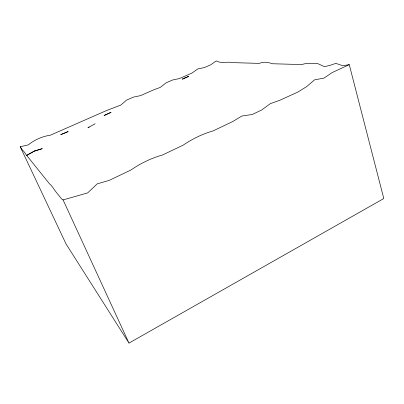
<?xml version="1.0" encoding="UTF-8"?>
<svg xmlns="http://www.w3.org/2000/svg" width="404" height="404" viewBox="0 0 404 404"><rect width="100%" height="100%" fill="white"/><g stroke="black" fill="none" stroke-linecap="round" stroke-linejoin="round"><path stroke-width="0.61" d="M128.987 343.087L383.8 198.526L349.258 64.65L342.87 65.721L335.795 63.362L330.083 65.362L324.392 66.65L317.701 63.585L306.469 63.398L301.46 64.559L272.276 63.741A57.843 26.709 64.1 0 0 259.413 63.383L233.002 62.64C227.508 61.251 221.473 63.938 216.281 60.913L210.595 64.867L204.444 67.569L197.778 68.943L192.011 73.023L179.406 78.558L172.548 80.007L166.13 82.82L160.312 87.38L153.666 89.855L140.526 95.622L133.345 97.147L126.649 100.081L120.74 105.116L106.848 110.408L50.374 135.194A43.602 41.632 -26.4 0 0 28.325 144.874L20.2 146.733L66.049 243.976L128.987 343.087L63.085 199.919L61.701 199.036L55.318 191.082A94.632 5.651 63.6 0 0 49.601 183.956L25.906 154.429A77.618 3.454 64 0 0 22.806 150.561L20.2 146.733M95.142 123.74L87.976 127.72L89.163 127.058M349.258 64.65L332.204 72.543L323.973 78.108L314.585 79.846L306.535 86.714L297.95 92.006L279.8 100.293L270.316 103.656L261.656 110.009L252.293 114.478L241.86 116.039L232.613 121.609L213.145 130.876A106.439 91.253 -59.4 0 0 183.133 145.167L162.565 154.959A102.909 89.991 -52.3 0 0 130.835 170.069L109.07 180.431L97.197 183.86L87.633 192.925L63.085 199.919M34.466 150.98L26.79 155.343L34.017 151.278L42.284 148.652L34.466 150.98M105.434 114.832L104.06 115.549L111.044 112.332L105.434 114.832M184.593 78.129L182.265 79.179L188.653 76.366L184.593 78.129M61.61 134.3L60.752 134.668L68.17 131.563L61.61 134.3"/></g></svg>
